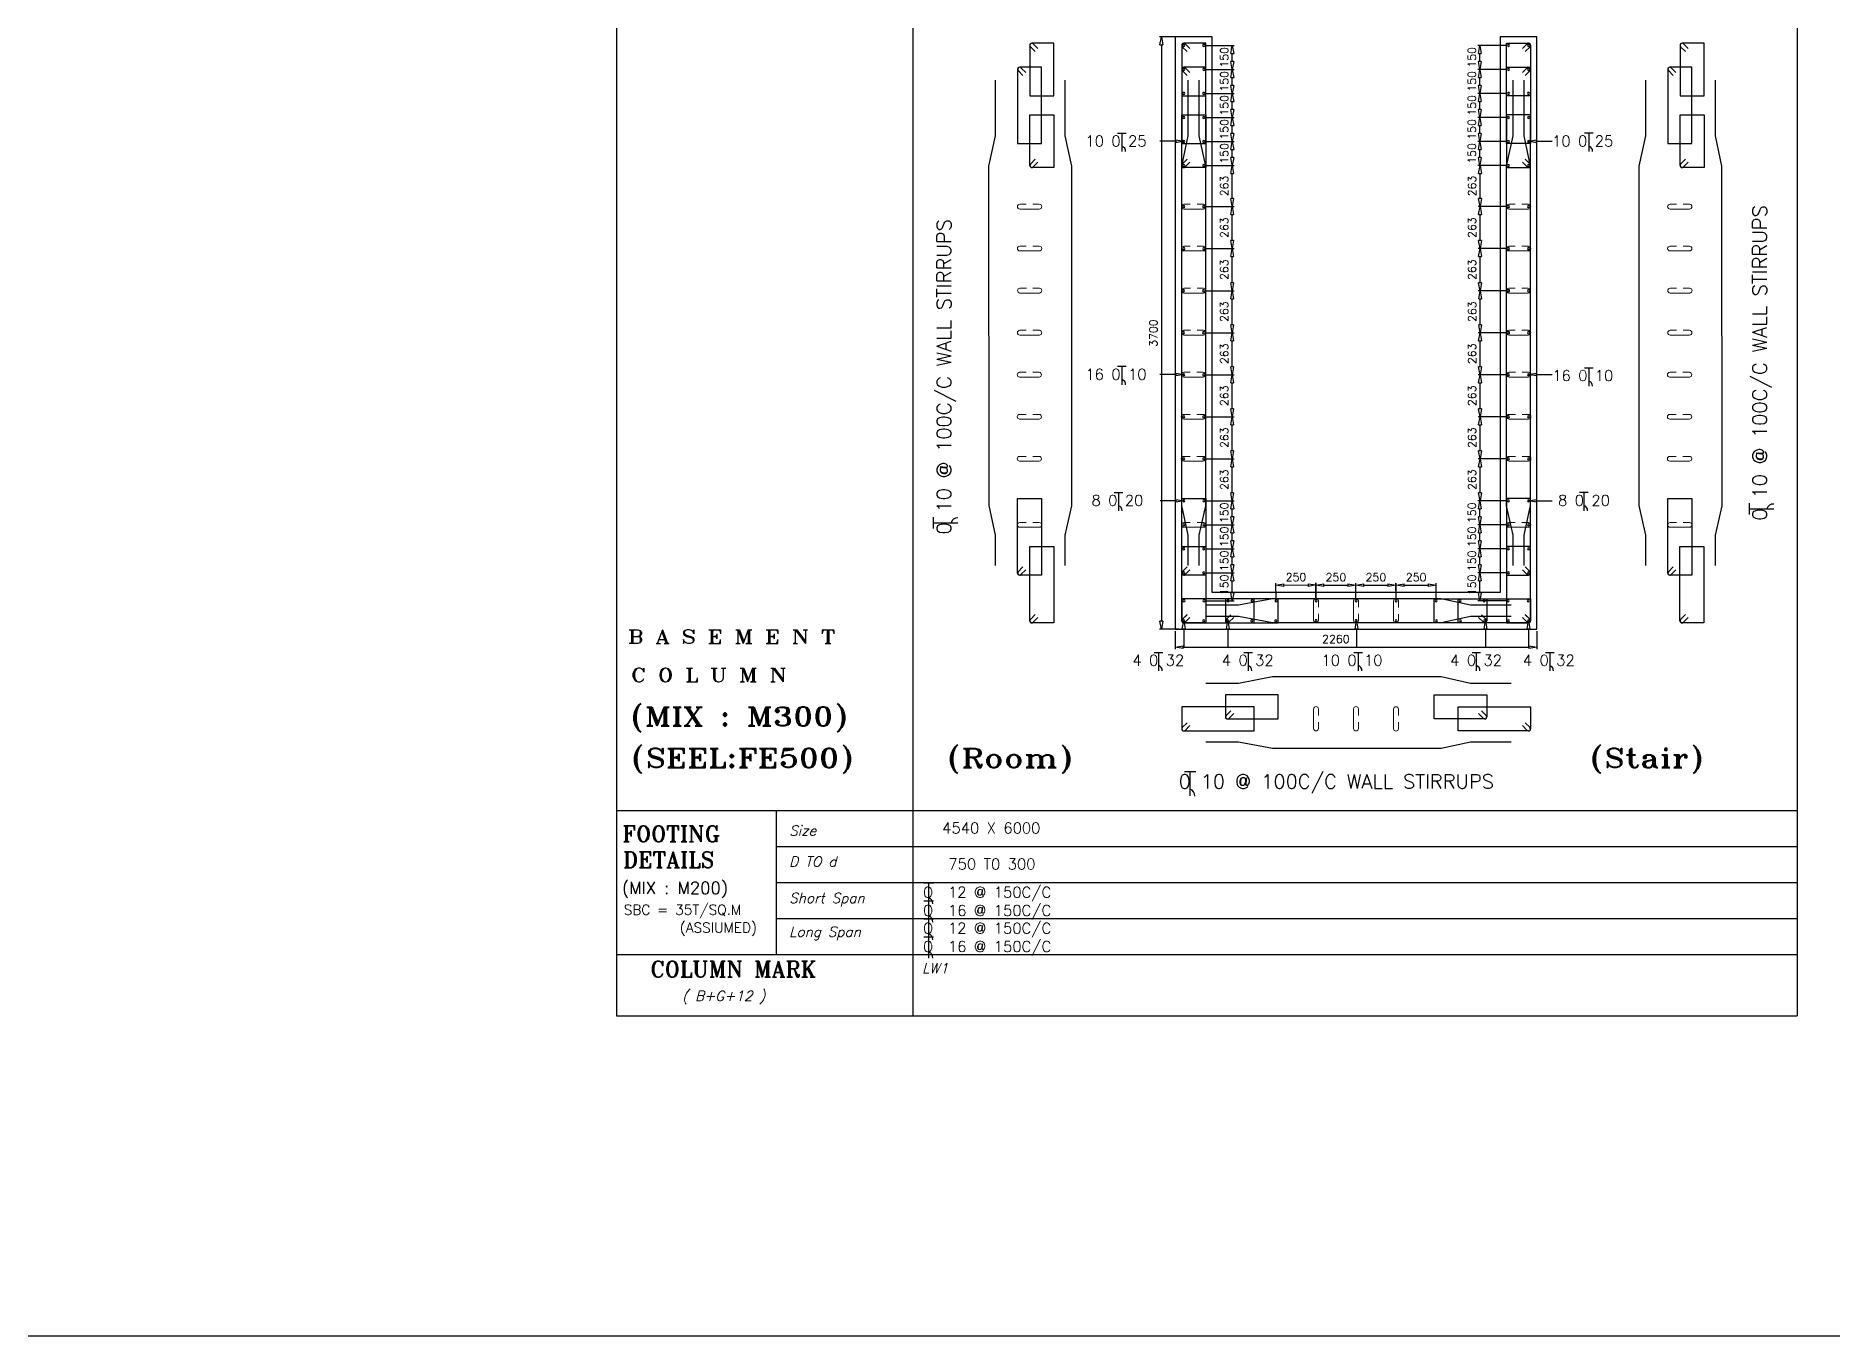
# Model space of a CAD drawing. Header units: millimetres. Extents: x 331487 to 517269, y 198509 to 399936.
# Drawn here: x 429932 to 452376, y 198509 to 214752 of the extents above; entities that cross this region are included whole.
import ezdxf

# ---------------------------------------------------------------- set-up
doc = ezdxf.new("R2010")
doc.units = ezdxf.units.MM
doc.header["$MEASUREMENT"] = 0
doc.layers.add('BEAM', color=1, linetype='Continuous', lineweight=5)
for name, color, linetype in [('COLUMN', 6, 'Continuous'), ('FOOTING', 5, 'Continuous'), ('FOOTING-SCH', 3, 'Continuous')]:
    doc.layers.add(name, color=color, linetype=linetype)
doc.styles.add('ITALICC', font='italicc', dxfattribs={"height": 0.3})
doc.styles.add('ROMANS', font='romans.shx')
doc.styles.add('ROMANT', font='ROMANT.shx')

# ---------------------------------------------------------------- blocks, each defined once
blk = doc.blocks.new('_ClosedBlank')
at = {"color": 0, "linetype": 'ByBlock', "lineweight": -2}
for p, q in [((-1, 0.17), (0, 0)), ((-1, 0.17), (-1, -0.17)), ((0, 0), (-1, -0.17))]:
    blk.add_line(p, q, dxfattribs=at)

msp = doc.modelspace()

# ---------------------------------------------------------------- linework, layer by layer
at = {"color": 1, "linetype": 'Continuous'}
for p, q in [((443449, 213538), (443557, 213538)), ((443503, 213538), (443503, 213308)), ((449284, 213540), (449391, 213540)), ((449338, 213540), (449338, 213309)), ((443449, 210624), (443556, 210624)), ((443503, 210624), (443503, 210394)), ((449283, 210607), (449390, 210607)), ((449336, 210607), (449336, 210376)), ((443406, 209048), (443513, 209048)), ((443459, 209048), (443459, 208818)), ((449222, 209051), (449329, 209051)), ((449275, 209051), (449275, 208820)), ((441148, 208599), (441148, 208740)), ((451343, 208772), (451343, 208914)), ((451343, 208843), (451647, 208843)), ((441148, 208670), (441452, 208670)), ((443906, 207050), (444013, 207050)), ((443960, 207050), (443960, 206820)), ((445024, 207050), (445132, 207050)), ((445078, 207050), (445078, 206820)), ((446402, 207050), (446509, 207050)), ((446455, 207050), (446455, 206820)), ((447877, 207050), (447984, 207050)), ((447930, 207050), (447930, 206820)), ((448795, 207050), (448902, 207050)), ((448848, 207050), (448848, 206820)), ((444283, 205560), (444424, 205560)), ((444353, 205560), (444353, 205256)), ((441025, 204173), (441147, 204173)), ((441086, 204173), (441086, 203909)), ((441025, 203945), (441147, 203945)), ((441086, 203945), (441086, 203681)), ((441025, 203723), (441147, 203723)), ((441086, 203723), (441086, 203459)), ((441025, 203495), (441147, 203495)), ((441086, 203495), (441086, 203231))]:
    msp.add_line(p, q, dxfattribs=at)
at = {"color": 8, "linetype": 'Continuous'}
for p, q in [((437188, 205076), (451940, 205076)), ((439183, 205076), (439183, 203276)), ((439183, 204626), (440888, 204626)), ((440888, 204626), (451940, 204626)), ((439183, 204176), (440888, 204176)), ((440888, 204176), (451940, 204176)), ((439183, 203726), (440888, 203726)), ((440888, 203726), (451940, 203726)), ((437188, 203276), (440888, 203276)), ((437188, 203276), (451940, 203276)), ((440888, 203276), (451940, 203276)), ((437188, 202508), (451940, 202508))]:
    msp.add_line(p, q, dxfattribs=at)
at = {"color": 1, "linetype": 'Continuous'}
for centre, radius, start, end in [((443488, 213313), 61.2, 355.5803, 75.6804), ((449322, 213314), 61.2, 355.5803, 75.6804), ((443488, 210398), 61.2, 355.5803, 75.6804), ((449321, 210381), 61.2, 355.5803, 75.6804), ((443444, 208823), 61.2, 355.5803, 75.6804), ((449260, 208825), 61.2, 355.5803, 75.6804), ((451641, 208823), 80.7, 85.5803, 165.6804), ((441446, 208650), 80.7, 85.5803, 165.6804), ((443945, 206825), 61.2, 355.5803, 75.6804), ((445063, 206825), 61.2, 355.5803, 75.6804), ((446440, 206825), 61.2, 355.5803, 75.6804), ((447915, 206825), 61.2, 355.5803, 75.6804), ((448833, 206824), 61.2, 355.5803, 75.6804), ((444333, 205262), 80.7, 355.5803, 75.6804), ((441069, 203914), 70, 355.5803, 75.6804), ((441069, 203687), 70, 355.5803, 75.6804), ((441069, 203464), 70, 355.5803, 75.6804), ((441069, 203237), 70, 355.5803, 75.6804)]:
    msp.add_arc(centre, radius, start, end, dxfattribs=at)
at = {"layer": 'BEAM', "ltscale": 0.05}
for p, q in [((442227, 212649), (442307, 212649)), ((442227, 212589), (442470, 212589)), ((442470, 212649), (442390, 212649)), ((444277, 212649), (444357, 212649)), ((444277, 212589), (444521, 212589)), ((444521, 212649), (444441, 212649)), ((448338, 212649), (448418, 212649)), ((448581, 212589), (448338, 212589)), ((448581, 212649), (448501, 212649)), ((450352, 212649), (450432, 212649)), ((450352, 212589), (450596, 212589)), ((450596, 212649), (450516, 212649)), ((442227, 212125), (442307, 212125)), ((442470, 212125), (442390, 212125)), ((444277, 212125), (444357, 212125)), ((444521, 212125), (444441, 212125)), ((448338, 212125), (448418, 212125)), ((448581, 212125), (448501, 212125)), ((450352, 212125), (450432, 212125)), ((450596, 212125), (450516, 212125)), ((442227, 212065), (442470, 212065)), ((444277, 212065), (444521, 212065)), ((448581, 212065), (448338, 212065)), ((450352, 212065), (450596, 212065)), ((442228, 211600), (442308, 211600)), ((442228, 211540), (442471, 211540)), ((442471, 211600), (442391, 211600)), ((444278, 211600), (444358, 211600)), ((444278, 211540), (444522, 211540)), ((444522, 211600), (444442, 211600)), ((448337, 211600), (448417, 211600)), ((448580, 211540), (448337, 211540)), ((448580, 211600), (448500, 211600)), ((450353, 211600), (450433, 211600)), ((450353, 211540), (450597, 211540)), ((450597, 211600), (450517, 211600)), ((442227, 211074), (442307, 211074)), ((442227, 211014), (442471, 211014)), ((442471, 211074), (442391, 211074)), ((444278, 211074), (444358, 211074)), ((444278, 211014), (444521, 211014)), ((444521, 211074), (444441, 211074)), ((448337, 211074), (448417, 211074)), ((448581, 211014), (448337, 211014)), ((448581, 211074), (448501, 211074)), ((450353, 211074), (450433, 211074)), ((450353, 211014), (450596, 211014)), ((450596, 211074), (450516, 211074)), ((442224, 210549), (442304, 210549)), ((442467, 210549), (442387, 210549)), ((444274, 210549), (444354, 210549)), ((444518, 210549), (444438, 210549)), ((448341, 210549), (448421, 210549)), ((448584, 210549), (448504, 210549)), ((450349, 210549), (450429, 210549)), ((450593, 210549), (450513, 210549)), ((442224, 210489), (442467, 210489)), ((444274, 210489), (444518, 210489)), ((448584, 210489), (448341, 210489)), ((450349, 210489), (450593, 210489)), ((442224, 210024), (442304, 210024)), ((442224, 209964), (442467, 209964)), ((442467, 210024), (442387, 210024)), ((444274, 210024), (444354, 210024)), ((444274, 209964), (444518, 209964)), ((444518, 210024), (444438, 210024)), ((448341, 210024), (448421, 210024)), ((448584, 209964), (448341, 209964)), ((448584, 210024), (448504, 210024)), ((450349, 210024), (450429, 210024)), ((450349, 209964), (450593, 209964)), ((450593, 210024), (450513, 210024)), ((442224, 209499), (442304, 209499)), ((442224, 209439), (442467, 209439)), ((442467, 209499), (442387, 209499)), ((444274, 209499), (444354, 209499)), ((444274, 209439), (444518, 209439)), ((444518, 209499), (444438, 209499)), ((448341, 209499), (448421, 209499)), ((448584, 209439), (448341, 209439)), ((448584, 209499), (448504, 209499)), ((450349, 209499), (450429, 209499)), ((450349, 209439), (450593, 209439)), ((450593, 209499), (450513, 209499)), ((442227, 208673), (442307, 208673)), ((442227, 208613), (442470, 208613)), ((442470, 208673), (442390, 208673)), ((444277, 208673), (444357, 208673)), ((444277, 208613), (444521, 208613)), ((444521, 208673), (444441, 208673)), ((448338, 208673), (448418, 208673)), ((448581, 208613), (448338, 208613)), ((448581, 208673), (448501, 208673)), ((450352, 208673), (450432, 208673)), ((450352, 208613), (450596, 208613)), ((450596, 208673), (450516, 208673)), ((445898, 207450), (445898, 207694)), ((445958, 207694), (445958, 207614)), ((446397, 207450), (446397, 207694)), ((446457, 207694), (446457, 207614)), ((446897, 207448), (446897, 207692)), ((446957, 207692), (446957, 207612)), ((445958, 207450), (445958, 207530)), ((446457, 207450), (446457, 207530)), ((446957, 207448), (446957, 207528)), ((445898, 206099), (445898, 206343)), ((445958, 206343), (445958, 206263)), ((446397, 206099), (446397, 206343)), ((446457, 206343), (446457, 206263)), ((446897, 206097), (446897, 206341)), ((446957, 206341), (446957, 206261)), ((445958, 206099), (445958, 206179)), ((446457, 206099), (446457, 206179)), ((446957, 206097), (446957, 206177))]:
    msp.add_line(p, q, dxfattribs=at)
for centre, start, end in [((442227, 212619), 90, 270), ((442470, 212619), 270, 90), ((444277, 212619), 90, 270), ((444521, 212619), 270, 90), ((448338, 212619), 90, 270), ((448581, 212619), 270, 90), ((450352, 212619), 90, 270), ((450596, 212619), 270, 90), ((442227, 212095), 90, 270), ((442470, 212095), 270, 90), ((444277, 212095), 90, 270), ((444521, 212095), 270, 90), ((448338, 212095), 90, 270), ((448581, 212095), 270, 90), ((450352, 212095), 90, 270), ((450596, 212095), 270, 90), ((442228, 211570), 90, 270), ((442471, 211570), 270, 90), ((444278, 211570), 90, 270), ((444522, 211570), 270, 90), ((448337, 211570), 90, 270), ((448580, 211570), 270, 90), ((450353, 211570), 90, 270), ((450597, 211570), 270, 90), ((442227, 211044), 90, 270), ((442471, 211044), 270, 90), ((444278, 211044), 90, 270), ((444521, 211044), 270, 90), ((448337, 211044), 90, 270), ((448581, 211044), 270, 90), ((450353, 211044), 90, 270), ((450596, 211044), 270, 90), ((442224, 210519), 90, 270), ((442467, 210519), 270, 90), ((444274, 210519), 90, 270), ((444518, 210519), 270, 90), ((448341, 210519), 90, 270), ((448584, 210519), 270, 90), ((450349, 210519), 90, 270), ((450593, 210519), 270, 90), ((442224, 209994), 90, 270), ((442467, 209994), 270, 90), ((444274, 209994), 90, 270), ((444518, 209994), 270, 90), ((448341, 209994), 90, 270), ((448584, 209994), 270, 90), ((450349, 209994), 90, 270), ((450593, 209994), 270, 90), ((442224, 209469), 90, 270), ((442467, 209469), 270, 90), ((444274, 209469), 90, 270), ((444518, 209469), 270, 90), ((448341, 209469), 90, 270), ((448584, 209469), 270, 90), ((450349, 209469), 90, 270), ((450593, 209469), 270, 90), ((442227, 208643), 90, 270), ((442470, 208643), 270, 90), ((444277, 208643), 90, 270), ((444521, 208643), 270, 90), ((448338, 208643), 90, 270), ((448581, 208643), 270, 90), ((450352, 208643), 90, 270), ((450596, 208643), 270, 90), ((445928, 207694), 0, 180), ((446427, 207694), 0, 180), ((446927, 207692), 0, 180), ((445928, 207450), 180, 0), ((446427, 207450), 180, 0), ((446927, 207448), 180, 0), ((445928, 206343), 0, 180), ((446427, 206343), 0, 180), ((446927, 206341), 0, 180), ((445928, 206099), 180, 0), ((446427, 206099), 180, 0), ((446927, 206097), 180, 0)]:
    msp.add_arc(centre, 30, start, end, dxfattribs=at)
at = {"layer": 'COLUMN', "color": 3}
for p, q in [((442351, 214635), (442351, 214003)), ((442358, 214617), (442418, 214557)), ((442651, 214660), (442376, 214660)), ((442453, 214593), (442394, 214653)), ((442651, 214003), (442651, 214660)), ((444249, 214635), (444249, 214003)), ((444257, 214617), (444317, 214557)), ((444549, 214660), (444274, 214660)), ((444352, 214593), (444292, 214653)), ((444549, 214003), (444549, 214660)), ((448309, 214003), (448309, 214660)), ((448309, 214660), (448584, 214660)), ((448507, 214593), (448566, 214653)), ((448602, 214617), (448542, 214557)), ((448609, 214635), (448609, 214003)), ((450477, 214635), (450477, 214003)), ((450484, 214617), (450544, 214557)), ((450777, 214660), (450502, 214660)), ((450579, 214593), (450519, 214653)), ((450777, 214003), (450777, 214660)), ((442499, 214361), (442224, 214361)), ((442301, 214294), (442241, 214353)), ((442499, 213407), (442499, 214361)), ((444549, 214361), (444274, 214361)), ((444351, 214294), (444292, 214353)), ((444549, 213407), (444549, 214361)), ((448309, 213407), (448309, 214361)), ((448309, 214361), (448584, 214361)), ((448507, 214294), (448566, 214353)), ((450624, 214361), (450349, 214361)), ((450426, 214294), (450367, 214353)), ((450624, 213407), (450624, 214361)), ((441922, 213502), (441922, 214201)), ((442199, 214336), (442199, 213407)), ((442206, 214318), (442266, 214258)), ((442794, 213502), (442794, 214201)), ((444249, 214336), (444249, 213407)), ((444256, 214318), (444316, 214258)), ((444330, 213502), (444330, 214201)), ((444468, 213502), (444468, 214201)), ((448390, 213502), (448390, 214201)), ((448529, 213502), (448529, 214201)), ((448602, 214318), (448542, 214258)), ((448609, 214336), (448609, 213407)), ((450048, 213502), (450048, 214201)), ((450324, 214336), (450324, 213407)), ((450331, 214318), (450391, 214258)), ((450919, 213502), (450919, 214201)), ((442351, 214003), (442651, 214003)), ((444249, 214003), (444549, 214003)), ((448609, 214003), (448309, 214003)), ((450477, 214003), (450777, 214003)), ((442351, 213133), (442351, 213765)), ((442351, 213765), (442651, 213765)), ((442651, 213765), (442651, 213108)), ((444249, 213133), (444249, 213765)), ((444249, 213765), (444549, 213765)), ((444549, 213765), (444549, 213108)), ((448609, 213765), (448309, 213765)), ((448309, 213765), (448309, 213108)), ((448609, 213133), (448609, 213765)), ((450477, 213133), (450477, 213765)), ((450477, 213765), (450777, 213765)), ((450777, 213765), (450777, 213108)), ((441841, 213126), (441922, 213502)), ((442875, 213126), (442794, 213502)), ((444249, 213126), (444330, 213502)), ((444549, 213126), (444468, 213502)), ((448309, 213126), (448390, 213502)), ((448610, 213126), (448529, 213502)), ((449967, 213126), (450048, 213502)), ((451000, 213126), (450919, 213502)), ((442199, 213407), (442499, 213407)), ((444249, 213407), (444549, 213407)), ((448609, 213407), (448309, 213407)), ((450324, 213407), (450624, 213407)), ((441842, 208885), (441841, 213126)), ((442358, 213150), (442418, 213210)), ((442651, 213108), (442376, 213108)), ((442453, 213175), (442394, 213115)), ((442876, 208879), (442875, 213126)), ((444249, 208885), (444249, 213126)), ((444257, 213150), (444317, 213210)), ((444549, 213108), (444274, 213108)), ((444352, 213175), (444292, 213115)), ((444550, 208879), (444549, 213126)), ((448308, 208879), (448309, 213126)), ((448309, 213108), (448584, 213108)), ((448507, 213175), (448566, 213115)), ((448602, 213150), (448542, 213210)), ((448609, 208885), (448610, 213126)), ((449967, 208885), (449967, 213126)), ((450484, 213150), (450544, 213210)), ((450777, 213108), (450502, 213108)), ((450579, 213175), (450519, 213115)), ((451001, 208879), (451000, 213126)), ((442199, 208040), (442199, 208974)), ((442199, 208974), (442499, 208974)), ((442499, 208974), (442499, 208015)), ((444249, 208040), (444250, 208974)), ((444250, 208974), (444550, 208974)), ((444550, 208974), (444549, 208015)), ((448608, 208974), (448308, 208974)), ((448308, 208974), (448309, 208015)), ((448609, 208040), (448608, 208974)), ((450324, 208040), (450325, 208974)), ((450325, 208974), (450625, 208974)), ((450625, 208974), (450624, 208015)), ((441922, 208514), (441842, 208885)), ((442794, 208514), (442876, 208879)), ((444330, 208514), (444249, 208885)), ((444468, 208514), (444550, 208879)), ((448390, 208514), (448308, 208879)), ((448529, 208514), (448609, 208885)), ((450048, 208514), (449967, 208885)), ((450919, 208514), (451001, 208879)), ((441922, 208136), (441922, 208514)), ((442794, 208136), (442794, 208514)), ((444330, 208136), (444330, 208514)), ((444468, 208136), (444468, 208514)), ((448390, 208136), (448390, 208514)), ((448529, 208136), (448529, 208514)), ((450048, 208136), (450048, 208514)), ((450919, 208136), (450919, 208514)), ((442350, 207444), (442350, 208372)), ((442350, 208372), (442650, 208372)), ((442650, 208372), (442650, 207419)), ((444249, 207444), (444249, 208372)), ((444249, 208372), (444549, 208372)), ((444549, 208372), (444549, 207419)), ((448609, 208372), (448309, 208372)), ((448309, 208372), (448309, 207419)), ((448609, 207444), (448609, 208372)), ((450476, 207444), (450476, 208372)), ((450476, 208372), (450776, 208372)), ((450776, 208372), (450776, 207419)), ((442206, 208058), (442266, 208118)), ((442301, 208082), (442241, 208022)), ((444256, 208058), (444316, 208118)), ((444351, 208082), (444292, 208022)), ((448507, 208082), (448566, 208022)), ((448602, 208058), (448542, 208118)), ((450331, 208058), (450391, 208118)), ((450426, 208082), (450367, 208022)), ((442499, 208015), (442224, 208015)), ((444549, 208015), (444274, 208015)), ((448309, 208015), (448584, 208015)), ((450624, 208015), (450349, 208015)), ((445156, 207719), (444249, 207719)), ((444249, 207719), (444249, 207444)), ((444959, 207638), (444552, 207638)), ((445455, 207719), (444796, 207719)), ((444796, 207719), (444796, 207444)), ((445386, 207719), (444959, 207638)), ((445156, 207419), (445156, 207719)), ((447490, 207719), (445386, 207719)), ((445455, 207419), (445455, 207719)), ((447403, 207419), (447403, 207719)), ((447403, 207719), (448062, 207719)), ((447858, 207638), (447490, 207719)), ((447703, 207419), (447703, 207719)), ((447703, 207719), (448609, 207719)), ((448367, 207638), (447858, 207638)), ((448062, 207719), (448062, 207444)), ((448609, 207719), (448609, 207444)), ((442358, 207462), (442418, 207522)), ((442650, 207419), (442375, 207419)), ((442453, 207486), (442393, 207427)), ((444257, 207462), (444317, 207522)), ((444316, 207521), (444257, 207462)), ((444549, 207419), (444274, 207419)), ((444274, 207419), (445156, 207419)), ((444292, 207427), (444352, 207487)), ((444352, 207486), (444292, 207427)), ((444959, 207500), (444552, 207500)), ((444863, 207521), (444804, 207462)), ((444821, 207419), (445455, 207419)), ((444839, 207427), (444899, 207487)), ((445386, 207419), (444959, 207500)), ((447490, 207419), (445386, 207419)), ((448037, 207419), (447403, 207419)), ((447858, 207500), (447490, 207419)), ((448584, 207419), (447703, 207419)), ((448367, 207500), (447858, 207500)), ((448019, 207427), (447959, 207487)), ((447995, 207521), (448055, 207462)), ((448309, 207419), (448584, 207419)), ((448566, 207427), (448506, 207487)), ((448507, 207486), (448566, 207427)), ((448602, 207462), (448542, 207522)), ((448542, 207521), (448602, 207462)), ((450483, 207462), (450543, 207522)), ((450776, 207419), (450501, 207419)), ((450578, 207486), (450519, 207427)), ((445386, 206744), (444959, 206663)), ((447490, 206744), (445386, 206744)), ((447858, 206663), (447490, 206744)), ((444959, 206663), (444552, 206663)), ((445455, 206518), (444796, 206518)), ((444796, 206518), (444796, 206243)), ((445455, 206218), (445455, 206518)), ((447403, 206218), (447403, 206518)), ((447403, 206518), (448062, 206518)), ((448367, 206663), (447858, 206663)), ((448062, 206518), (448062, 206243)), ((445156, 206368), (444249, 206368)), ((444249, 206368), (444249, 206093)), ((444863, 206320), (444804, 206261)), ((444839, 206225), (444899, 206285)), ((445156, 206068), (445156, 206368)), ((447703, 206068), (447703, 206368)), ((447703, 206368), (448609, 206368)), ((448019, 206225), (447959, 206285)), ((447995, 206320), (448055, 206261)), ((448609, 206368), (448609, 206093)), ((444316, 206171), (444257, 206111)), ((444274, 206068), (445156, 206068)), ((444292, 206076), (444352, 206136)), ((444821, 206218), (445455, 206218)), ((448037, 206218), (447403, 206218)), ((448584, 206068), (447703, 206068)), ((448566, 206076), (448506, 206136)), ((448542, 206171), (448602, 206111)), ((444959, 205929), (444552, 205929)), ((445386, 205848), (444959, 205929)), ((447490, 205848), (445386, 205848)), ((447858, 205929), (447490, 205848)), ((448367, 205929), (447858, 205929))]:
    msp.add_line(p, q, dxfattribs=at)
at = {"layer": 'COLUMN'}
for p, q in [((444629, 214739), (444169, 214739)), ((444169, 214739), (444169, 207339)), ((444629, 207799), (444629, 214739)), ((448689, 214739), (448229, 214739)), ((448229, 214739), (448229, 207799)), ((448689, 207339), (448689, 214739)), ((448229, 207799), (444629, 207799)), ((444169, 207339), (448689, 207339)), ((517269, 198509), (331487, 198509))]:
    msp.add_line(p, q, dxfattribs=at)
at = {"layer": 'COLUMN', "color": 4}
for points in [[(444174, 213435), (443978, 213435)], [(448684, 213435), (448880, 213435)], [(444174, 210521), (443978, 210521)], [(448684, 210521), (448880, 210521)], [(444176, 208945), (443980, 208945)], [(448682, 208945), (448878, 208945)], [(444274, 207344), (444274, 207114)], [(444824, 207344), (444825, 207114)], [(446432, 207344), (446432, 207114)], [(448044, 207344), (448045, 207114)], [(448584, 207344), (448584, 207114)]]:
    msp.add_lwpolyline(points, dxfattribs=at)
at = {"layer": 'COLUMN', "color": 3}
for centre, start, end in [((442376, 214635), 45, 180), ((442376, 214635), 90, 225), ((444274, 214635), 45, 180), ((444274, 214635), 90, 225), ((448584, 214635), 0, 135), ((448584, 214635), 315, 90), ((450502, 214635), 45, 180), ((450502, 214635), 90, 225), ((442224, 214336), 45, 180), ((442224, 214336), 90, 225), ((444274, 214336), 45, 180), ((444274, 214336), 90, 225), ((448584, 214336), 0, 135), ((448584, 214336), 315, 90), ((450349, 214336), 45, 180), ((450349, 214336), 90, 225), ((442376, 213133), 135, 270), ((442376, 213133), 180, 315), ((444274, 213133), 135, 270), ((444274, 213133), 180, 315), ((448584, 213133), 225, 360), ((448584, 213133), 270, 45), ((450502, 213133), 135, 270), ((450502, 213133), 180, 315), ((442224, 208040), 135, 270), ((442224, 208040), 180, 315), ((444274, 208040), 135, 270), ((444274, 208040), 180, 315), ((448584, 208040), 225, 360), ((448584, 208040), 270, 45), ((450349, 208040), 135, 270), ((450349, 208040), 180, 315), ((442375, 207444), 135, 270), ((442375, 207444), 180, 315), ((444274, 207444), 135, 270), ((444274, 207444), 135, 270), ((444274, 207444), 180, 315), ((444274, 207444), 180, 315), ((444821, 207444), 135, 270), ((444821, 207444), 180, 315), ((448037, 207444), 225, 0), ((448037, 207444), 270, 45), ((448584, 207444), 225, 360), ((448584, 207444), 225, 0), ((448584, 207444), 270, 45), ((448584, 207444), 270, 45), ((450501, 207444), 135, 270), ((450501, 207444), 180, 315), ((444274, 206093), 135, 270), ((444274, 206093), 180, 315), ((444821, 206243), 135, 270), ((444821, 206243), 180, 315), ((448037, 206243), 225, 0), ((448037, 206243), 270, 45), ((448584, 206093), 225, 0), ((448584, 206093), 270, 45)]:
    msp.add_arc(centre, 25, start, end, dxfattribs=at)
at = {"layer": 'COLUMN', "color": 7}
for centre, start, end in [((444274, 214634), 0, 180), ((444274, 214634), 90, 270), ((444274, 214634), 180, 0), ((444274, 214634), 270, 90), ((444524, 214634), 0, 180), ((444524, 214634), 90, 270), ((444524, 214634), 180, 0), ((444524, 214634), 270, 90), ((448334, 214634), 90, 270), ((448334, 214634), 0, 180), ((448334, 214634), 180, 0), ((448334, 214634), 270, 90), ((448584, 214634), 0, 180), ((448584, 214634), 90, 270), ((448584, 214634), 180, 0), ((448584, 214634), 270, 90), ((444274, 214334), 90, 270), ((444274, 214334), 270, 90), ((444525, 214334), 90, 270), ((444525, 214334), 270, 90), ((448334, 214334), 90, 270), ((448334, 214334), 270, 90), ((448584, 214334), 90, 270), ((448584, 214334), 270, 90), ((444274, 214034), 0, 180), ((444274, 214034), 180, 0), ((444524, 214034), 0, 180), ((444524, 214034), 180, 0), ((448334, 214034), 0, 180), ((448334, 214034), 180, 0), ((448584, 214034), 0, 180), ((448584, 214034), 180, 0), ((444274, 213734), 0, 180), ((444274, 213734), 180, 0), ((444524, 213734), 0, 180), ((444524, 213734), 180, 0), ((448334, 213734), 0, 180), ((448334, 213734), 180, 0), ((448584, 213734), 0, 180), ((448584, 213734), 180, 0), ((444274, 213434), 0, 180), ((444274, 213434), 180, 0), ((444524, 213434), 0, 180), ((444524, 213434), 180, 0), ((448334, 213434), 0, 180), ((448334, 213434), 180, 0), ((448584, 213434), 0, 180), ((448584, 213434), 180, 0), ((444274, 213134), 0, 180), ((444274, 213134), 180, 0), ((444524, 213134), 0, 180), ((444524, 213134), 180, 0), ((448334, 213134), 0, 180), ((448334, 213134), 180, 0), ((448584, 213134), 0, 180), ((448584, 213134), 180, 0), ((444274, 212619), 0, 180), ((444274, 212619), 180, 0), ((444524, 212619), 0, 180), ((444524, 212619), 180, 0), ((448334, 212619), 0, 180), ((448334, 212619), 180, 0), ((448584, 212619), 0, 180), ((448584, 212619), 180, 0), ((444275, 212094), 0, 180), ((444525, 212094), 0, 180), ((448333, 212094), 0, 180), ((448583, 212094), 0, 180), ((444275, 212094), 180, 0), ((444525, 212094), 180, 0), ((448333, 212094), 180, 0), ((448583, 212094), 180, 0), ((444273, 211569), 0, 180), ((444273, 211569), 180, 0), ((444523, 211569), 0, 180), ((444523, 211569), 180, 0), ((448335, 211569), 0, 180), ((448335, 211569), 180, 0), ((448585, 211569), 0, 180), ((448585, 211569), 180, 0), ((444273, 211044), 0, 180), ((444273, 211044), 180, 0), ((444523, 211044), 0, 180), ((444523, 211044), 180, 0), ((448335, 211044), 0, 180), ((448335, 211044), 180, 0), ((448585, 211044), 0, 180), ((448585, 211044), 180, 0), ((444274, 210519), 0, 180), ((444274, 210519), 180, 0), ((444524, 210519), 0, 180), ((444524, 210519), 180, 0), ((448334, 210519), 0, 180), ((448334, 210519), 180, 0), ((448584, 210519), 0, 180), ((448584, 210519), 180, 0), ((444274, 209994), 0, 180), ((444274, 209994), 180, 0), ((444524, 209994), 0, 180), ((444524, 209994), 180, 0), ((448334, 209994), 0, 180), ((448334, 209994), 180, 0), ((448584, 209994), 0, 180), ((448584, 209994), 180, 0), ((444274, 209469), 0, 180), ((444274, 209469), 180, 0), ((444524, 209469), 0, 180), ((444524, 209469), 180, 0), ((448334, 209469), 0, 180), ((448334, 209469), 180, 0), ((448584, 209469), 0, 180), ((448584, 209469), 180, 0), ((444276, 208944), 0, 180), ((444276, 208944), 180, 0), ((444526, 208944), 0, 180), ((444526, 208944), 180, 0), ((448332, 208944), 0, 180), ((448332, 208944), 180, 0), ((448582, 208944), 0, 180), ((448582, 208944), 180, 0), ((444275, 208644), 0, 180), ((444275, 208644), 180, 0), ((444525, 208644), 0, 180), ((444525, 208644), 180, 0), ((448333, 208644), 0, 180), ((448333, 208644), 180, 0), ((448583, 208644), 0, 180), ((448583, 208644), 180, 0), ((444274, 208344), 0, 180), ((444274, 208344), 180, 0), ((444524, 208344), 0, 180), ((444524, 208344), 180, 0), ((448334, 208344), 0, 180), ((448334, 208344), 180, 0), ((448584, 208344), 0, 180), ((448584, 208344), 180, 0), ((444274, 208044), 0, 180), ((444274, 208044), 180, 0), ((444524, 208044), 0, 180), ((444524, 208044), 180, 0), ((448334, 208044), 0, 180), ((448334, 208044), 180, 0), ((448584, 208044), 0, 180), ((448584, 208044), 180, 0), ((444278, 207694), 0, 180), ((444278, 207694), 180, 0), ((444528, 207694), 0, 180), ((444528, 207694), 180, 0), ((444828, 207694), 0, 180), ((444828, 207694), 180, 0), ((445128, 207694), 0, 180), ((445128, 207694), 180, 0), ((445428, 207694), 0, 180), ((445428, 207694), 180, 0), ((445929, 207696), 90, 270), ((445929, 207696), 270, 90), ((446428, 207696), 90, 270), ((446428, 207696), 270, 90), ((446928, 207694), 90, 270), ((446928, 207694), 270, 90), ((447430, 207694), 0, 180), ((447430, 207694), 180, 0), ((447730, 207694), 0, 180), ((447730, 207694), 180, 0), ((448030, 207694), 0, 180), ((448030, 207694), 180, 0), ((448330, 207694), 0, 180), ((448330, 207694), 180, 0), ((448580, 207694), 0, 180), ((448580, 207694), 180, 0), ((444274, 207444), 0, 180), ((444274, 207444), 180, 0), ((444524, 207444), 0, 180), ((444524, 207444), 180, 0), ((444824, 207444), 0, 180), ((444824, 207444), 180, 0), ((445124, 207444), 0, 180), ((445124, 207444), 180, 0), ((445424, 207444), 0, 180), ((445424, 207444), 180, 0), ((445929, 207446), 90, 270), ((445929, 207446), 270, 90), ((446428, 207446), 90, 270), ((446428, 207446), 270, 90), ((446928, 207444), 90, 270), ((446928, 207444), 270, 90), ((447434, 207444), 0, 180), ((447434, 207444), 180, 0), ((447734, 207444), 0, 180), ((447734, 207444), 180, 0), ((448034, 207444), 0, 180), ((448034, 207444), 180, 0), ((448334, 207444), 0, 180), ((448334, 207444), 0, 180), ((448334, 207444), 180, 0), ((448334, 207444), 180, 0), ((448584, 207444), 0, 180), ((448584, 207444), 0, 180), ((448584, 207444), 180, 0), ((448584, 207444), 180, 0)]:
    msp.add_arc(centre, 12.6, start, end, dxfattribs=at)
at = {"layer": 'FOOTING', "color": 4}
for p, q in [((444216, 214739), (443970, 214739)), ((443995, 214639), (443995, 207439)), ((444549, 214634), (444907, 214634)), ((448309, 214634), (447951, 214634)), ((444882, 214434), (444882, 214534)), ((447976, 214434), (447976, 214534)), ((444549, 214334), (444907, 214334)), ((444549, 214334), (444907, 214334)), ((444882, 214134), (444882, 214234)), ((448309, 214334), (447951, 214334)), ((448309, 214334), (447951, 214334)), ((447976, 214134), (447976, 214234)), ((444549, 214034), (444907, 214034)), ((444549, 214034), (444907, 214034)), ((444882, 213834), (444882, 213934)), ((448309, 214034), (447951, 214034)), ((448309, 214034), (447951, 214034)), ((447976, 213834), (447976, 213934)), ((444549, 213734), (444907, 213734)), ((444549, 213734), (444907, 213734)), ((448309, 213734), (447951, 213734)), ((448309, 213734), (447951, 213734)), ((444882, 213534), (444882, 213634)), ((447976, 213534), (447976, 213634)), ((444549, 213434), (444907, 213434)), ((444549, 213434), (444907, 213434)), ((444882, 213234), (444882, 213334)), ((448309, 213434), (447951, 213434)), ((448309, 213434), (447951, 213434)), ((447976, 213234), (447976, 213334)), ((444548, 213134), (444906, 213134)), ((444549, 213134), (444907, 213134)), ((444881, 212719), (444881, 213034)), ((448309, 213134), (447951, 213134)), ((448310, 213134), (447952, 213134)), ((447977, 212719), (447977, 213034)), ((444548, 212619), (444906, 212619)), ((444548, 212619), (444906, 212619)), ((448310, 212619), (447952, 212619)), ((448310, 212619), (447952, 212619)), ((444881, 212194), (444881, 212519)), ((447977, 212194), (447977, 212519)), ((444548, 212094), (444905, 212094)), ((444548, 212094), (444906, 212094)), ((444880, 211669), (444880, 211994)), ((448310, 212094), (447952, 212094)), ((448309, 212094), (447952, 212094)), ((447977, 211669), (447977, 211994)), ((444547, 211569), (444905, 211569)), ((444547, 211569), (444904, 211568)), ((444880, 211144), (444880, 211469)), ((448309, 211569), (447952, 211569)), ((448311, 211569), (447954, 211569)), ((447979, 211144), (447979, 211469)), ((444547, 211044), (444905, 211044)), ((444549, 211043), (444906, 211043)), ((448309, 211043), (447952, 211043)), ((448311, 211044), (447954, 211044)), ((444881, 210618), (444881, 210943)), ((447977, 210618), (447977, 210943)), ((444548, 210518), (444906, 210518)), ((444549, 210518), (444906, 210518)), ((444881, 210094), (444881, 210418)), ((448310, 210518), (447952, 210518)), ((448309, 210518), (447952, 210518)), ((447977, 210094), (447977, 210418)), ((444548, 209994), (444906, 209994)), ((444548, 209994), (444906, 209994)), ((444881, 209570), (444881, 209894)), ((448310, 209994), (447952, 209994)), ((448310, 209994), (447952, 209994)), ((447977, 209570), (447977, 209894)), ((444548, 209470), (444906, 209470)), ((444548, 209470), (444906, 209470)), ((448310, 209470), (447952, 209470)), ((448310, 209470), (447952, 209470)), ((444881, 209045), (444881, 209370)), ((447977, 209045), (447977, 209370)), ((444548, 208945), (444906, 208945)), ((444549, 208944), (444907, 208944)), ((444882, 208744), (444882, 208844)), ((448309, 208944), (447951, 208944)), ((448310, 208945), (447952, 208945)), ((447976, 208744), (447976, 208844)), ((444549, 208644), (444907, 208644)), ((444549, 208644), (444907, 208644)), ((444882, 208444), (444882, 208544)), ((448309, 208644), (447951, 208644)), ((448309, 208644), (447951, 208644)), ((447976, 208444), (447976, 208544)), ((444549, 208344), (444907, 208344)), ((444549, 208344), (444907, 208344)), ((448309, 208344), (447951, 208344)), ((448309, 208344), (447951, 208344)), ((444882, 208144), (444882, 208244)), ((447976, 208144), (447976, 208244)), ((444549, 208044), (444907, 208044)), ((444549, 208044), (444907, 208044)), ((444882, 207793), (444882, 207944)), ((445428, 207719), (445427, 207915)), ((445527, 207891), (445828, 207892)), ((445926, 207717), (445925, 207913)), ((445929, 207721), (445928, 207917)), ((446026, 207889), (446326, 207890)), ((446427, 207719), (446426, 207915)), ((446427, 207717), (446426, 207913)), ((446526, 207889), (446827, 207890)), ((446928, 207719), (446927, 207915)), ((446929, 207717), (446928, 207913)), ((447029, 207889), (447329, 207890)), ((447430, 207719), (447429, 207915)), ((448309, 208044), (447951, 208044)), ((448309, 208044), (447951, 208044)), ((447976, 207793), (447976, 207944)), ((444549, 207693), (444907, 207693)), ((448309, 207693), (447951, 207693)), ((444216, 207339), (443970, 207339)), ((444169, 207314), (444169, 207092)), ((448689, 207314), (448689, 207092)), ((444269, 207117), (448589, 207117))]:
    msp.add_line(p, q, dxfattribs=at)
at = {"layer": 'FOOTING-SCH', "color": 8, "linetype": 'Continuous'}
for p, q in [((437188, 266788), (437188, 202508)), ((440888, 266788), (440888, 202508)), ((451940, 266788), (451940, 202508))]:
    msp.add_line(p, q, dxfattribs=at)

# ---------------------------------------------------------------- block references
at = {"layer": 'COLUMN', "color": 4, "xscale": 100, "yscale": 100, "zscale": 100}
for p in [(444274, 213435), (444274, 210521), (444276, 208945)]:
    msp.add_blockref('_ClosedBlank', p, dxfattribs=at)
for p, rotation in [((448584, 213435), 180), ((448584, 210521), 180), ((448582, 208945), 180), ((444274, 207444), 90.05150326921051), ((444824, 207444), 90.05150326921051), ((446432, 207444), 90.05150326921051), ((448044, 207444), 90.05150326921051), ((448584, 207444), 89.9484967307895)]:
    msp.add_blockref('_ClosedBlank', p, dxfattribs=dict(at, rotation=rotation))
at = {"layer": 'FOOTING', "color": 4, "xscale": 100, "yscale": 100, "zscale": 100}
for p, rotation in [((443995, 214739), 90), ((444882, 214634), 90), ((447976, 214634), 90), ((444882, 214334), 270), ((447976, 214334), 270), ((444882, 214334), 90), ((444882, 214034), 270), ((447976, 214334), 90), ((447976, 214034), 270), ((444882, 214034), 90), ((447976, 214034), 90), ((444882, 213734), 270), ((444882, 213734), 90), ((447976, 213734), 270), ((447976, 213734), 90), ((444882, 213434), 270), ((447976, 213434), 270), ((444882, 213434), 90), ((444882, 213134), 270), ((447976, 213434), 90), ((447976, 213134), 270), ((444881, 213134), 90), ((447977, 213134), 90), ((444881, 212619), 270), ((444881, 212619), 90), ((447977, 212619), 270), ((447977, 212619), 90), ((444881, 212094), 270), ((447977, 212094), 270), ((444880, 212094), 89.90901406988715), ((447977, 212094), 90), ((444879, 211569), 269.9090140698871), ((447977, 211569), 270), ((444880, 211569), 90), ((447979, 211569), 90), ((444880, 211044), 270), ((444881, 211043), 90), ((447977, 211043), 90), ((447979, 211044), 270), ((444881, 210518), 270), ((447977, 210518), 270), ((444881, 210518), 90), ((447977, 210518), 90), ((444881, 209994), 270), ((447977, 209994), 270), ((444881, 209994), 90), ((447977, 209994), 90), ((444881, 209470), 270), ((444881, 209470), 90), ((447977, 209470), 270), ((447977, 209470), 90), ((444881, 208945), 270), ((447977, 208945), 270), ((444882, 208944), 90), ((444882, 208644), 270), ((447976, 208944), 90), ((447976, 208644), 270), ((444882, 208644), 90), ((447976, 208644), 90), ((444882, 208344), 270), ((444882, 208344), 90), ((447976, 208344), 270), ((447976, 208344), 90), ((444882, 208044), 270), ((447976, 208044), 270), ((444882, 208044), 90), ((445427, 207890), 180.2386280653985), ((445928, 207892), 0.2386280653985325), ((445926, 207888), 180.2386280653985), ((446426, 207890), 0.2386280653985325), ((446426, 207888), 180.2386280653985), ((446927, 207890), 0.2386280653985325), ((446929, 207888), 180.2386280653985), ((447429, 207890), 0.2386280653985325), ((447976, 208044), 90), ((444882, 207693), 270), ((447976, 207693), 270), ((443995, 207339), 270), ((444169, 207117), 180)]:
    msp.add_blockref('_ClosedBlank', p, dxfattribs=dict(at, rotation=rotation))
msp.add_blockref('_ClosedBlank', (448689, 207117), dxfattribs=at)

# ---------------------------------------------------------------- texts
at = {"color": 3, "linetype": 'Continuous', "style": 'ROMANT', "width": 1.25}
for s, p in [('B A S E M E N T', (437327, 207162)), ('C O L U M N', (437365, 206683))]:
    msp.add_text(s, height=169.2, dxfattribs=at).set_placement(p)
at = {"color": 230, "linetype": 'Continuous', "style": 'ROMANT', "width": 1.25}
for s, p in [('(MIX : M300)', (437365, 206132)), ('(SEEL:FE500)', (437375, 205614)), ('(Room)', (441322, 205614)), ('(Stair)', (449355, 205614))]:
    msp.add_text(s, height=235, dxfattribs=at).set_placement(p)
at = {"color": 3, "linetype": 'Continuous'}
for s, height, style, p in [('FOOTING', 200, 'ROMANT', (437259, 204684)), ('Size', 125, 'ITALICC', (439345, 204761)), ('DETAILS', 200, 'ROMANT', (437269, 204360)), ('D TO d', 125, 'ITALICC', (439345, 204374)), ('Short Span', 125, 'ITALICC', (439345, 203919)), ('SBC = 35T/SQ.M ', 125, 'ROMANT', (437277, 203772)), ('(ASSIUMED)', 125, 'ROMANT', (437978, 203549)), ('Long Span', 125, 'ITALICC', (439345, 203498)), ('COLUMN MARK', 200, 'ROMANT', (437610, 202992))]:
    msp.add_text(s, height=height, dxfattribs=dict(at, style=style)).set_placement(p)
at = {"color": 230, "linetype": 'Continuous', "style": 'ROMANT'}
msp.add_text('(MIX : M200)', height=150, dxfattribs=at).set_placement((437255, 204032))
at = {"color": 6, "linetype": 'Continuous', "style": 'ITALICC'}
for s, p in [('LW1', (441005, 203041)), ('( B+G+12 )', (438008, 202696))]:
    msp.add_text(s, height=125, dxfattribs=at).set_placement(p)
at = {"layer": 'COLUMN', "color": 1, "style": 'ROMANS'}
for s, height, p in [('10 0 25', 135, (443047, 213371)), ('10 0 25', 135, (448879, 213371)), ('16 0 10', 135, (443046, 210457)), ('16 0 10', 135, (448880, 210441)), ('8 0 20', 135, (443122, 208881)), ('8 0 20', 135, (448952, 208881)), ('4 0 32', 135, (443633, 206884)), ('4 0 32', 135, (444751, 206884)), ('10 0 10', 135, (445995, 206884)), ('4 0 32', 135, (447604, 206884)), ('4 0 32', 135, (448513, 206884)), (' 0 10 @ 100C/C WALL STIRRUPS', 178.2, (444089, 205348)), ('4540 X 6000', 135, (441257, 204788)), ('750 T0 300', 135, (441334, 204338)), ('O  12 @ 150C/C', 135, (441016, 203986)), ('O  16 @ 150C/C', 135, (441016, 203758)), ('O  12 @ 150C/C', 135, (441016, 203536)), ('O  16 @ 150C/C', 135, (441016, 203308))]:
    msp.add_text(s, height=height, dxfattribs=at).set_placement(p)
for p in [(451562, 208575), (441367, 208401)]:
    msp.add_text(' 0 10 @ 100C/C WALL STIRRUPS', height=178.2, rotation=90, dxfattribs=at).set_placement(p)
at = {"layer": 'FOOTING', "color": 3, "char_height": 100, "attachment_point": 5, "style": 'ROMANS'}
for s, insert, rotation in [('150', (444782, 214484), 90), ('150', (447876, 214484), 90), ('150', (444782, 214184), 90), ('150', (447876, 214184), 90), ('150', (444782, 213884), 90), ('150', (447876, 213884), 90), ('150', (444782, 213584), 90), ('150', (447876, 213584), 90), ('150', (444782, 213284), 90), ('150', (447876, 213284), 90), ('263', (444781, 212877), 90), ('263', (447877, 212877), 90), ('263', (444781, 212357), 90), ('263', (447877, 212357), 90), ('263', (444780, 211831), 89.909), ('263', (447877, 211832), 90), ('263', (444780, 211307), 90), ('263', (447879, 211307), 90), ('3700', (443895, 211039), 90), ('263', (444781, 210781), 90), ('263', (447877, 210781), 90), ('263', (444781, 210256), 90), ('263', (447877, 210256), 90), ('263', (444781, 209732), 90), ('263', (447877, 209732), 90), ('263', (444781, 209208), 90), ('263', (447877, 209208), 90), ('150', (444782, 208794), 90), ('150', (447876, 208794), 90), ('150', (444782, 208494), 90), ('150', (447876, 208494), 90), ('150', (444782, 208194), 90), ('150', (447876, 208194), 90), ('150', (444782, 207894), 90), ('250', (445677, 207991), 0.2386), ('250', (446176, 207989), 0.2386), ('250', (446676, 207989), 0.2386), ('250', (447179, 207989), 0.2386), ('150', (447876, 207894), 90)]:
    msp.add_mtext(s, dxfattribs=dict(at, insert=insert, rotation=rotation))
at = {"layer": 'FOOTING', "color": 3, "insert": (446176, 207217), "char_height": 100, "attachment_point": 5, "style": 'ROMANS'}
msp.add_mtext('2260', dxfattribs=at)

doc.saveas('drawing.dxf')
